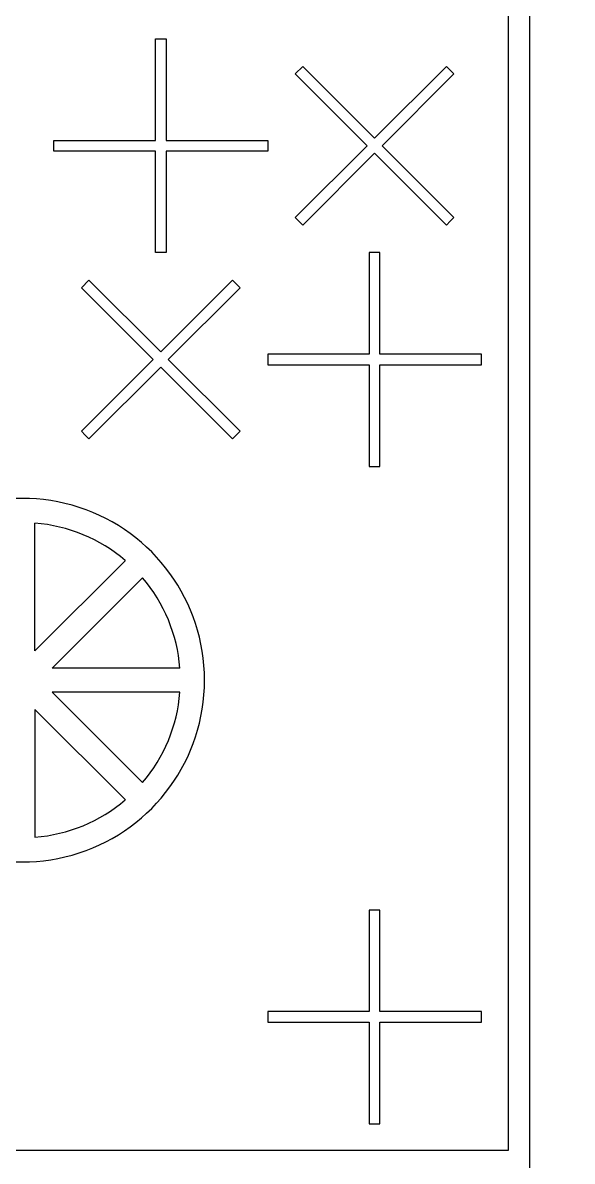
# Model space of a CAD drawing. Header units: inches. Extents: x -271009 to 5700, y -37000 to 38138.
# Drawn here: x -99443 to -96834, y -8627 to -3223 of the extents above; entities that cross this region are included whole.
import ezdxf

# ---------------------------------------------------------------- set-up
doc = ezdxf.new("R2010")
doc.units = ezdxf.units.IN
doc.header["$MEASUREMENT"] = 0

msp = doc.modelspace()

# ---------------------------------------------------------------- linework, layer by layer
for p, q in [((-97036.8, 8678.3), (-97036.8, -8678.2)), ((-98813, -3780.9), (-98813, -3298.7)), ((-98813, -3298.7), (-98762.2, -3298.7)), ((-98762.2, -3298.7), (-98762.2, -3780.9)), ((-98149.4, -3465.3), (-98113.5, -3429.5)), ((-98113.5, -3429.5), (-97772.6, -3770.4)), ((-97772.6, -3770.4), (-97431.7, -3429.5)), ((-97431.7, -3429.5), (-97395.8, -3465.3)), ((-97808.5, -3806.2), (-98149.4, -3465.3)), ((-97395.8, -3465.3), (-97736.7, -3806.2)), ((-99295.1, -3831.6), (-99295.1, -3780.9)), ((-99295.1, -3780.9), (-98813, -3780.9)), ((-98762.2, -3780.9), (-98280.1, -3780.9)), ((-98280.1, -3780.9), (-98280.1, -3831.6)), ((-98813, -3831.6), (-99295.1, -3831.6)), ((-98813, -4313.7), (-98813, -3831.6)), ((-98280.1, -3831.6), (-98762.2, -3831.6)), ((-98762.2, -3831.6), (-98762.2, -4313.7)), ((-98149.4, -4147.2), (-97808.5, -3806.2)), ((-97736.7, -3806.2), (-97395.8, -4147.2)), ((-97772.6, -3842.1), (-98113.5, -4183)), ((-97431.7, -4183), (-97772.6, -3842.1)), ((-98113.5, -4183), (-98149.4, -4147.2)), ((-97395.8, -4147.2), (-97413.8, -4165.1)), ((-97413.8, -4165.1), (-97431.7, -4183)), ((-98762.2, -4313.7), (-98813, -4313.7)), ((-97747.2, -4313.7), (-97798, -4313.7)), ((-97798, -4313.7), (-97798, -4795.9)), ((-97747.2, -4795.9), (-97747.2, -4313.7)), ((-99128.5, -4444.5), (-99164.4, -4480.3)), ((-99164.4, -4480.3), (-98823.5, -4821.2)), ((-98787.6, -4785.4), (-99128.5, -4444.5)), ((-98446.7, -4444.5), (-98787.6, -4785.4)), ((-98751.7, -4821.2), (-98410.8, -4480.3)), ((-98410.8, -4480.3), (-98446.7, -4444.5)), ((-98280.1, -4795.9), (-98280.1, -4846.6)), ((-97798, -4795.9), (-98280.1, -4795.9)), ((-97265.1, -4795.9), (-97747.2, -4795.9)), ((-97265.1, -4846.6), (-97265.1, -4795.9)), ((-98823.5, -4821.2), (-99164.4, -5162.2)), ((-99128.5, -5198), (-98787.6, -4857.1)), ((-98787.6, -4857.1), (-98446.7, -5198)), ((-98410.8, -5162.2), (-98751.7, -4821.2)), ((-98280.1, -4846.6), (-97798, -4846.6)), ((-97798, -4846.6), (-97798, -5328.7)), ((-97747.2, -5328.7), (-97747.2, -4846.6)), ((-97747.2, -4846.6), (-97265.1, -4846.6)), ((-99164.4, -5162.2), (-99146.5, -5180.1)), ((-99146.5, -5180.1), (-99128.5, -5198)), ((-98446.7, -5198), (-98410.8, -5162.2)), ((-97798, -5328.7), (-97747.2, -5328.7)), ((-99384.8, -6204.9), (-99384.8, -5598.2)), ((-98955.8, -5775.9), (-99384.8, -6204.9)), ((-98874.5, -5857.3), (-99303.4, -6286.2)), ((-98696.8, -6286.2), (-99303.4, -6286.2)), ((-98696.8, -6401.3), (-99303.4, -6401.3)), ((-98874.5, -6830.2), (-99303.4, -6401.3)), ((-99384.8, -6482.6), (-99384.8, -7089.3)), ((-98955.8, -6911.6), (-99384.8, -6482.6)), ((-97747.2, -7434.9), (-97798, -7434.9)), ((-97798, -7434.9), (-97798, -7917)), ((-97747.2, -7917), (-97747.2, -7434.9)), ((-98280.1, -7917), (-98280.1, -7967.7)), ((-97798, -7917), (-98280.1, -7917)), ((-97265.1, -7917), (-97747.2, -7917)), ((-97265.1, -7967.7), (-97265.1, -7917)), ((-98280.1, -7967.7), (-97798, -7967.7)), ((-97798, -7967.7), (-97798, -8449.9)), ((-97747.2, -8449.9), (-97747.2, -7967.7)), ((-97747.2, -7967.7), (-97265.1, -7967.7)), ((-97798, -8449.9), (-97747.2, -8449.9))]:
    msp.add_line(p, q)
msp.add_lwpolyline([(-137000, 35000, 6), (-113000, 35000)], format="xyb", close=True)
msp.add_lwpolyline([(-97138.2, -8576.7), (-108201.8, -8576.7), (-108201.8, -50.7), (-97138.2, -50.7)], close=True)
for radius, start, end in [(862.7, 216.0319, 143.9681), (747.7, 49.4117, 85.5883), (747.7, 4.4117, 40.5883), (747.7, 319.4117, 355.5883), (747.7, 274.4117, 310.5883)]:
    msp.add_arc((-99442.3, -6343.7), radius, start, end)

doc.saveas('drawing.dxf')
